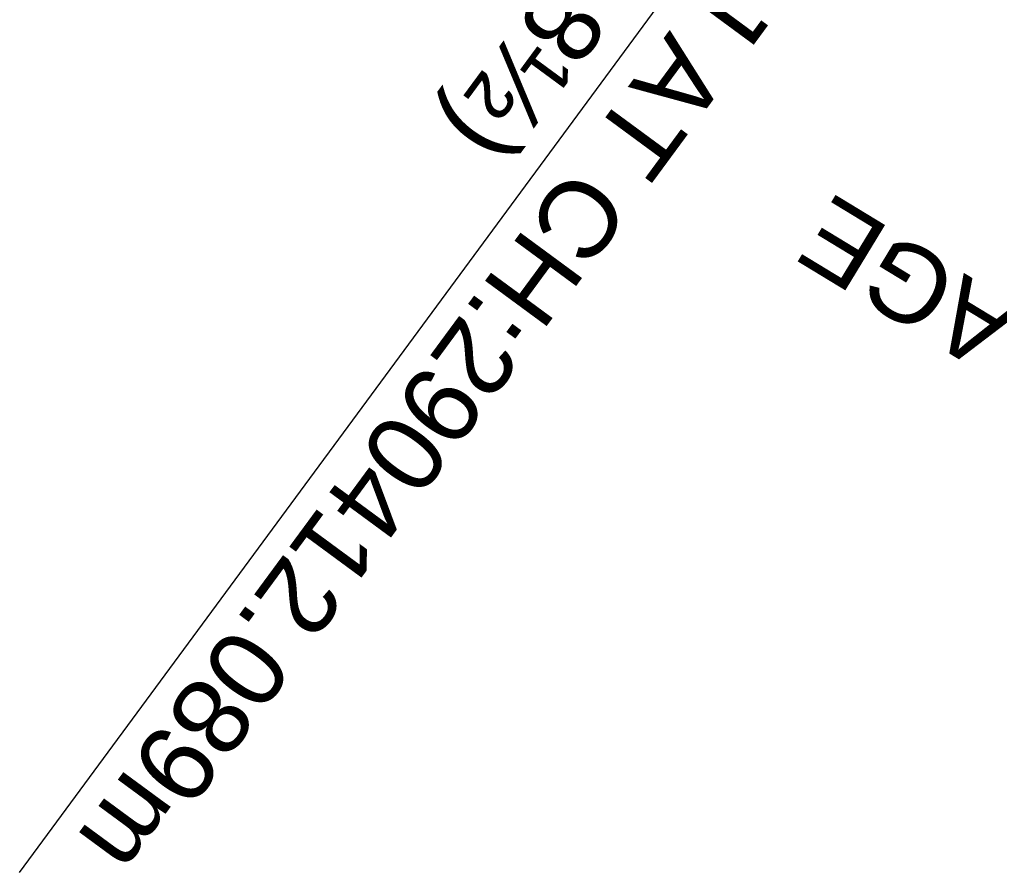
# Model space of a CAD drawing. Header units: metres. Extents: x 644418 to 1306172, y 3366650 to 6747308.
# Drawn here: x 652523.07 to 652555.1, y 3373959.02 to 3373986.91 of the extents above; entities that cross this region are included whole.
import ezdxf
from ezdxf.enums import TextEntityAlignment as Align

# ---------------------------------------------------------------- set-up
doc = ezdxf.new("R2010")
doc.units = ezdxf.units.M
doc.header["$MEASUREMENT"] = 0
doc.layers.add("RAJPURA STN. SRJ's", color=251, linetype='Continuous', lineweight=0)
doc.layers.add('Village Name', color=7, linetype='Continuous')
doc.styles.add('Style-Arial', font='arial.ttf')
doc.styles.add('Vill txt', font='arial.ttf', dxfattribs={"height": 3})

msp = doc.modelspace()

# ---------------------------------------------------------------- linework, layer by layer
at = {"layer": "RAJPURA STN. SRJ's", "color": 88, "lineweight": 13, "flags": 128}
msp.add_lwpolyline([(652523.0747, 3373959.0244), (652549.8994, 3373995.4461)], dxfattribs=at)

# ---------------------------------------------------------------- texts
at = {"layer": "RAJPURA STN. SRJ's", "color": 88, "lineweight": 13, "insert": (652547.8399, 3373993.3883), "char_height": 2.5, "width": 41.744625, "attachment_point": 4, "rotation": 233.64942, "line_spacing_factor": 0.648, "style": 'Style-Arial'}
msp.add_mtext('\\A1;\\pxsm1;SRJ AT {\\A0;CH:290412.089m (1 IN 8½)}', dxfattribs=at)
at = {"layer": 'Village Name', "style": 'Vill txt'}
msp.add_text('RAJPURA  VILLAGE', height=2.5, rotation=148.71889, dxfattribs=at).set_placement((652562.9821, 3373971.668), align=Align.MIDDLE_CENTER)

doc.saveas('drawing.dxf')
